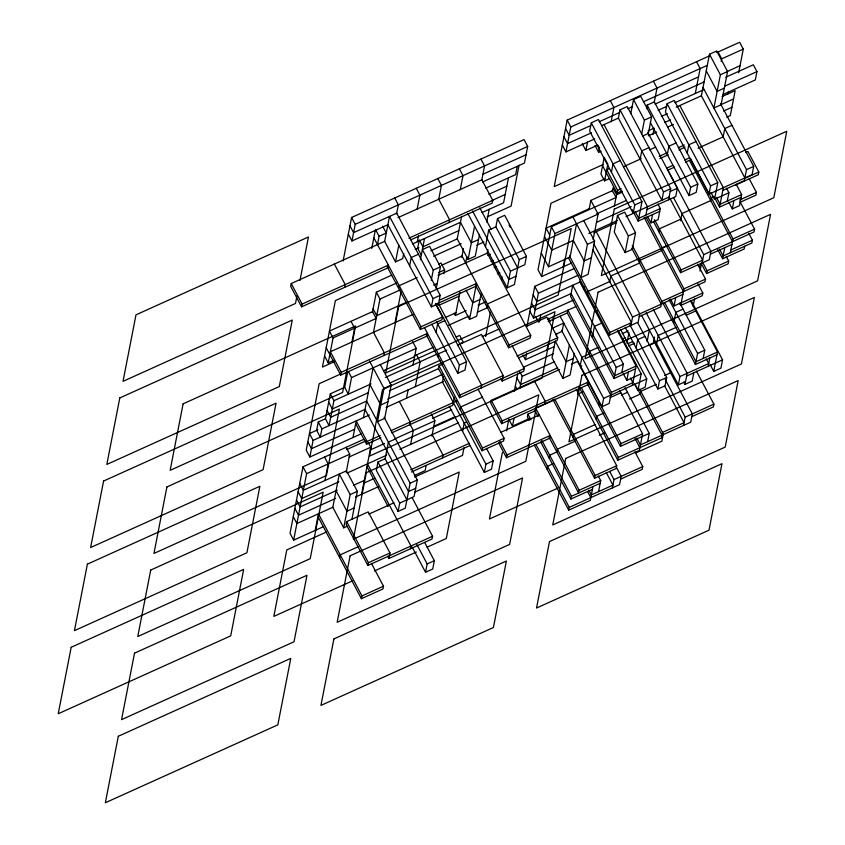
<?xml version="1.0" encoding="UTF-8"?>
<svg xmlns="http://www.w3.org/2000/svg" width="845" height="845" viewBox="0 0 845 845"><rect width="100%" height="100%" fill="white"/><g stroke="black" fill="none" stroke-linecap="round" stroke-linejoin="round"><path stroke-width="1.27" d="M349.957 225.795L353.59 232.639L396.706 213.172L440.203 295.327L438.587 303.64L431.394 306.883L433.02 298.57L389.513 216.415L384.655 241.353L291.24 283.54L290.691 286.307L301.57 306.841L387.802 267.907L388.341 265.129L302.109 304.073L301.57 306.841M296.996 295.771L295.507 303.439L123.032 381.327L135.992 314.836L308.467 236.959L299.986 280.424M364.068 439.22L302.985 466.81L290.025 533.29L293.648 540.135L323.593 526.615M343.112 260.957L351.583 217.482L524.058 139.605L527.681 146.449L524.439 163.074L482.516 182.002M293.648 540.135L306.608 473.654L302.985 466.81M361.354 433.77L309.851 457.029L313.083 440.403L309.46 433.559L317.847 429.778M334.197 360.139L328.209 362.843L333.067 337.916L329.444 331.06L372.56 311.594L376.183 318.438L333.067 337.916M431.394 306.883L387.897 224.728L351.964 240.952L355.206 224.337L351.583 217.482M318.269 422.004L316.653 430.316L320.276 437.161L321.892 428.848L318.269 422.004L325.452 418.761L330.31 393.833L344.686 387.337L347.675 372.001M344.686 287.374L345.225 284.607L334.356 264.062M330.31 393.833L333.944 400.678L329.075 425.605L325.452 418.761M341.243 372.296L427.475 333.363L426.936 336.13L340.704 375.074L341.243 372.296L330.363 351.763L413.015 314.446M315.206 530.396L318.449 513.781L361.945 595.936L361.406 598.704L382.965 588.965L383.503 586.198L371.42 563.383M324.924 480.541L328.166 463.916L324.543 457.071M351.879 342.236L354.625 328.177L351.002 321.332M371.768 248.43L375.233 230.622M348.531 371.863L351.552 377.567L348.309 394.182L344.686 387.337M377.472 244.596L379.088 236.283L375.465 229.439M343.693 527.829L332.824 507.285L339.299 474.045L350.179 494.589L343.693 527.829L347.284 526.203M372.349 312.661L376.342 292.201L396.696 283.012M346.196 472.292L349.724 454.177L346.101 447.332M352.967 437.562L356.21 420.937L367.079 441.481L366.54 444.248L380.915 437.752M373.448 332.507L379.965 299.046L376.342 292.201M396.58 213.817L398.322 204.86L394.7 198.015M363.392 417.694L373.11 367.828M403.72 253.532L402.716 258.644L395.534 261.887L398.777 245.272M339.658 557.626L340.197 554.859L358.164 546.747M432.566 536.258L432.017 539.025L388.901 558.492L389.989 552.957L368.23 511.88L346.672 521.618L346.133 524.386L367.881 565.463L432.566 536.258L412.022 497.462M351.879 519.464L357.361 491.336L346.482 470.802L303.366 490.269L299.743 483.424M383.82 355.597L384.359 352.83L373.479 332.296M398.682 288.441L399.22 285.673L417.187 277.561M361.48 494.737L370.744 447.216L368.325 442.653M395.048 322.558L401.026 291.874M417.145 209.19L419.88 195.132L416.258 188.277M369.487 360.984L383.989 388.373L377.504 421.613L384.697 418.37L391.172 385.119L380.303 364.586M409.645 265.805L411.272 257.493L418.455 254.25M417.345 241.744L418.507 235.808M395.566 438.904L388.383 442.146L385.14 458.772L377.958 462.014L376.331 470.327L398.079 511.405L405.273 508.162L410.131 483.224L366.635 401.069L330.701 417.293L327.078 410.448M420.387 259.806L424.539 238.501M438.703 199.452L441.439 185.393L437.816 178.548M367.881 565.463L368.42 562.696L346.672 521.618M406.508 398.217L408.124 389.915M412.994 364.977L416.226 348.362L412.603 341.517M435.883 304.464L442.526 317.012L441.988 319.78L420.43 329.518L420.968 326.751L373.849 237.751M431.256 280.35L433.253 270.115L422.373 249.581L429.566 246.339L440.435 266.872L436.2 288.61M415.317 386.661L420.176 361.734L416.553 354.889M409.656 424.771L410.195 422.004L399.326 401.47M449.075 222.552L449.614 219.785L438.745 199.24M410.585 444.576L413.321 430.517L409.698 423.672M443.889 273.674L444.639 269.84L441.016 262.996L438.618 264.084M460.261 189.724L462.997 175.654L459.374 168.81M398.079 511.405L399.706 503.092L377.958 462.014M436.031 332.212L437.647 323.899L444.829 320.656M479.527 234.456L475.291 256.193L468.098 259.436L457.229 238.892L461.623 216.341M437.816 356.664L438.354 353.897L446.741 350.115M478.112 389.207L504.095 438.27L503.557 441.037L481.999 450.776L438.492 368.621L439.03 365.853L442.632 364.227M384.084 417.219L417.314 479.981L414.071 496.606L399.706 503.092M461.75 257.524L463.493 248.578M426.155 465.532L425.162 470.644L414.377 475.513M431.89 436.126L434.879 420.778L431.256 413.934M443.435 376.881L442.442 381.993L485.938 464.148L484.322 472.461L491.505 469.218L493.131 460.905L486.477 448.357M466.176 310.643L455.402 315.512L459.933 292.286M465.616 263.091L466.862 256.7M481.787 180.165L484.565 165.916L480.932 159.071M410.459 548.764L411.008 545.986L367.501 463.842M468.098 259.436L474.584 226.196M486.72 222.077L489.213 209.296M435.766 303.545L466.577 361.734L464.961 370.047L457.779 373.289L459.395 364.977L436.432 321.618M442.516 457.937L443.055 455.17L432.186 434.626M454.314 397.425L452.772 405.304L391.689 432.893M481.185 293.173L476.707 316.188L469.514 319.431L476.538 283.413L439.411 300.186M398.016 217.63L481.861 179.774L492.73 200.307L492.191 203.085L410.754 239.853M485.452 246.729L488.695 230.104L495.888 226.861L497.504 218.549L504.687 215.306L526.435 256.384L524.819 264.696L510.443 271.182L507.211 287.807L514.394 284.564L519.252 259.626L497.504 218.549M487.174 253.352L487.924 249.518M424.686 542.458L434.351 560.71L432.724 569.023L425.542 572.266L427.158 563.953L416.891 544.56M512.154 345.721L524.238 368.536L459.564 397.741L460.102 394.974L424.454 327.659M460.24 409.698L460.789 406.931L482.347 397.192M508.447 177.873L503.588 202.8L482.03 212.539M462.574 431.383L464.19 423.07L466.588 421.993M486.868 306.724L487.407 303.957L508.965 294.218M517.256 166.317L515.63 174.63L485.685 188.15M463.989 447.734L462.5 455.402L414.589 477.045M485.674 336.5L490.406 312.206M519.073 165.176L511.098 206.085L487.142 216.901M501.761 279.42L502.226 277.044M481.122 388.013L481.661 385.236L438.164 303.08M559.559 369.529L491.294 400.361L490.755 403.128L501.624 423.672L587.866 384.728L588.405 381.951L502.162 420.894L501.624 423.672M481.999 450.776L482.537 448.008L439.03 365.853M524.238 368.536L523.699 371.314L502.141 381.042L503.219 375.507L481.47 334.43L457.515 345.246M438.111 275.322L487.216 253.141L530.723 335.296L530.174 338.063L508.616 347.802L509.155 345.035L462.035 256.035L441.671 265.224M502.374 452.561L489.413 519.041L557.689 488.209M506.609 430.823L508.848 419.31L512.482 426.165L529.245 418.592M514.341 391.182L517.879 373.015M527.048 325.98L534.769 286.349L574.294 268.499M709.705 55.77L567.175 120.138L554.214 186.618L603.319 164.448M512.482 426.165L513.971 418.486M519.886 388.172L522.199 376.3L519.781 371.737M554.183 346.693L525.442 359.674L526.688 353.284M573.058 300.271L533.533 318.121L538.402 293.194L534.769 286.349M571.579 263.048L541.634 276.568L551.362 226.703L616.037 197.498L612.414 190.653L590.856 200.392L589.102 209.338M594.679 138.929L565.939 151.91L570.797 126.982L567.175 120.138M507.042 454.969L550.158 435.502L549.62 438.27L506.504 457.736L507.042 454.969L499.786 441.28M576.543 223.819L570.058 257.06L548.5 266.798L554.985 233.547L551.362 226.703M539.332 321.998L540.726 314.879M538.138 416.596L535.117 410.881L527.935 414.134L527.396 416.902L529.202 420.324M535.033 411.314L535.783 407.48M547 349.936L548.247 343.545M552.778 320.255L553.475 316.695M563.192 266.83L564.692 259.161M597.848 145.076L585.881 150.484L587.497 142.171M659.744 211.345L638.176 221.084L641.957 201.691L598.461 119.536L591.278 122.789L589.652 131.091L633.159 213.246L669.082 197.022M556.263 336.046L556.76 333.479M544.75 404.195L545.289 401.428L534.41 380.884M526.467 326.371L546.831 317.171L557.7 337.715L557.161 340.482L518.841 357.794M610.808 395.133L567.312 312.977L567.851 310.21L611.347 392.365L609.192 403.445L601.999 406.688L561.524 330.237M601.027 151.223L598.63 152.311L599.559 147.558M621.772 372.497L623.399 364.184L579.892 282.029L580.357 279.653M611.136 121.754L613.914 107.505L610.291 100.661M572.921 216.975L587.412 244.353L580.938 277.593L588.12 274.35L594.605 241.11L583.726 220.577M574.325 353.337L570.079 375.074L562.897 378.317L569.382 345.077M546.979 469.059L547.518 466.292L553.507 463.588M549.144 457.979L549.683 455.212L556.866 451.959L557.404 449.191L575.371 441.079M583.525 288.874L583.979 286.508M593.116 239.653L598.102 214.081L590.856 200.392M604.576 180.841L607.819 164.215L604.196 157.371L600.953 173.996L604.576 180.841L609.372 178.675M620.019 109.808L663.515 191.963L661.899 200.265L618.403 118.11L620.019 109.808L627.212 106.554L670.708 188.71L668.543 199.79M587.645 294.06L588.183 291.293L609.741 281.554M611.41 172.169L613.026 163.856L620.209 160.613M612.202 191.72L612.952 187.886L616.575 194.73L614.294 206.455M580.251 365.61L581.878 357.298L589.06 354.055L589.599 351.288L597.985 347.496M581.149 368.262L581.656 365.705M630.793 113.621L633.528 99.552L640.721 96.309L651.59 116.842L648.358 133.468L642.369 136.172M577.653 394.393L578.899 388.003M610.555 225.626L611.093 222.858M621.867 190.907L617.072 193.072L617.611 190.294L606.742 169.76L609.139 168.673M572.857 437.161L573.396 434.393L594.954 424.655M592.303 337.43L594.457 326.35L601.64 323.107M617.494 215.422L614.262 232.048L625.131 252.592L632.324 249.338L635.556 232.724L624.687 212.179L617.494 215.422L628.374 235.966L625.131 252.592M609.668 281.955L610.829 276.019L639.57 263.038L640.109 260.26L661.667 250.532L662.205 247.754L667.001 245.599M646.457 108.699L647.143 105.129L654.336 101.886L697.833 184.041L696.217 192.354L689.024 195.596L650.365 122.578M641.661 134.154L644.408 120.096L633.528 99.552M592.989 486.551L590.285 500.398L568.727 510.137L569.266 507.37L536.036 444.607M592.451 489.318L570.893 499.057L571.431 496.29L541.825 440.372M640.151 159.187L641.767 150.885L648.96 147.632M654.252 102.287L657.03 88.038L653.407 81.194M553.623 400.002L535.656 408.114L579.152 490.269L578.614 493.036L549.018 437.129M596.264 231.688L639.76 313.844L638.144 322.156L609.393 335.138L609.932 332.37L569.456 255.919M633.159 213.246L634.775 204.934L591.278 122.789M596.042 419.12L596.581 416.342L603.763 413.099M598.735 405.262L599.274 402.495M652.931 134.524L654.178 128.123L648.189 130.827M601.999 406.688L603.626 398.375L560.119 316.22M726.489 188.181L728.908 192.744L714.532 199.24L717.775 182.615L674.268 100.46L667.085 103.713L665.469 112.015L708.966 194.17L752.082 174.704L753.698 166.391L720.479 103.639M576.227 389.281L616.713 465.732L616.163 468.5L594.605 478.238L595.144 475.471L554.669 399.02M614.051 378.507L616.206 367.427L572.709 285.272L570.555 296.352L614.051 378.507L635.609 368.779M645.907 215.074L647.523 206.761L604.027 124.606M626.958 343.176L628.997 332.74M598.556 491.61L600.711 480.53L598.302 475.967M630.951 325.399L632.578 317.097L593.908 244.068M657.864 204.015L660.283 208.578L658.118 219.658L650.935 222.9L652.551 214.598M667.275 154.519L668.891 146.206L676.084 142.963M618.213 330.479L641.175 373.839L626.8 380.334L628.416 372.022M636.127 347.96L637.743 339.648L644.925 336.405M658.804 231.614L659.343 228.847L680.901 219.108M612.393 487.892L614.009 479.58L609.784 471.594M619.628 390.474L642.591 433.834L639.348 450.459L617.79 460.198L618.329 457.42L581.476 387.823M625.068 387.718L649.235 433.358L620.484 446.34L621.022 443.572L577.526 361.417L571.537 364.121M632.366 385.394L636.148 366.001L617.42 330.638M695.287 93.499L700.156 68.572L696.523 61.717M647.112 341.581L649.351 330.078M620.758 329.846L646.742 378.909L645.115 387.221L637.933 390.464L641.175 373.839M647.745 132.327L677.352 188.234L675.736 196.547L646.985 209.528M687.217 153.093L688.833 144.791L696.026 141.537M744.899 177.946L701.403 95.791L709.494 54.238L716.687 50.996L727.556 71.529L721.081 104.78L713.888 108.023L720.373 74.782L709.494 54.238M654.548 337.06L653.301 343.45L649.71 345.077M632.261 245.43L661.857 301.338L660.779 306.883L639.221 316.621M656.607 343.767L658.223 335.454L676.19 327.342M680.595 220.693L681.978 213.563L710.729 200.582L711.268 197.814L713.666 196.737M689.024 195.596L690.65 187.284L647.143 105.129M721.207 61.389L721.714 58.833L718.081 51.989M634.901 451.769L642.749 466.598L642.211 469.376L620.652 479.104M647.608 441.671L649.235 433.358M637.679 322.716L666.684 377.483L665.057 385.795L657.875 389.038L659.491 380.725L629.895 324.818M697.981 283.825L702.818 292.951L674.067 305.932L675.694 297.62M667.423 169.243L710.92 251.398L709.293 259.711L680.552 272.692L681.091 269.914L654.505 219.711M673.676 323.424L675.831 312.344L683.024 309.101M702.818 292.951L702.279 295.718L680.721 305.457L683.954 288.832L645.897 216.954M727.978 93.89L728.443 91.524M639.57 389.049L662.522 432.408L661.445 437.953L618.329 457.42M708.966 194.17L710.582 185.868L667.085 103.713M663.378 433.485L661.888 441.164L635.535 453.057M693.175 306.091L694.674 298.412M699.998 271.108L701.614 262.795M738.646 72.839L743.273 49.094L739.65 42.25L716.887 52.527M685.538 381.602L678.355 384.845L679.971 376.532L646.14 312.639M702.111 262.953L703.727 254.641L673.528 197.593M693.808 372.814L692.182 381.127L684.999 384.369L687.154 373.289L653.322 309.386M697.664 264.263L705.522 279.103L704.973 281.871L661.857 301.338M726.277 256.489L728.696 261.052L728.158 263.82L706.6 273.558L707.138 270.791L702.913 262.806M741.118 197.339L719.56 207.078L723.341 187.685L679.834 105.53M683.542 425.447L685.168 417.134L665.226 379.479M716.982 354.763L695.424 364.501L697.579 353.421L669.187 299.795M727.281 201.057L728.908 192.744M725.77 77.212L753.317 64.769L756.951 71.614L755.324 79.926L722.993 94.524M703.146 358.491L704.772 350.179L680.003 303.397M744.688 246.254L744.149 249.021L722.591 258.76L724.746 247.68M736.217 184.305L741.656 194.572L739.491 205.652L732.309 208.895L733.925 200.582M708.173 366.318L709.8 358.016M730.312 252.739L733.016 238.892L690.724 159.018M703.019 87.479L746.515 169.634L744.361 180.714L722.792 190.452M691.136 300.503L722.549 359.833L720.933 368.145L713.74 371.388L717.521 351.995L690.333 300.651M745.543 152.554L747.931 151.477L758.81 172.01L758.271 174.788L735.509 185.055M696.386 371.061L713.909 404.153L713.37 406.92L691.812 416.659M749.177 178.707L756.433 192.396L755.895 195.163L740.315 202.198M748.786 233.389L752.42 240.233L751.87 243.011L723.13 255.993L719.507 249.138M740.072 201.775L754.574 229.153L754.036 231.931L703.727 254.641M355.206 224.337L527.681 146.449M570.797 126.982L707.339 65.319M721.714 58.833L743.273 49.094M482.939 174.228L526.055 154.762M590.739 125.556L569.181 135.285L565.548 128.44M599.116 121.764L619.48 112.575M627.867 108.783L632.651 106.628M643.436 101.759L698.53 76.874M601.629 125.683L618.403 118.11M591.511 132.781L567.555 143.597L563.932 136.753M654.991 104.115L704.096 81.944M726.858 71.667L740.03 65.72M720.373 74.782L727.556 71.529M379.088 236.283L386.281 233.04L382.648 226.196M658.16 110.262L666.547 106.481M674.933 102.689L703.674 89.718M644.408 120.096L651.59 116.842M676.243 107.157L701.403 95.791M724.609 86.222L756.951 71.614M488.864 194.297L506.831 186.185M661.329 116.409L667.318 113.705M724.323 88.155L717.13 91.397L706.262 70.864M492.033 200.445L505.204 194.498M664.508 122.557L670.497 119.853M722 96.594L735.171 90.647L730.312 115.585L726.721 117.201M408.895 238.174L492.73 200.307M648.305 135.834L656.692 132.042M667.476 127.172L673.454 124.468M412.561 243.909L460.472 222.277L471.341 242.811L478.534 239.568M720.373 104.907L733.544 98.96M415.275 249.359L418.866 247.733M458.846 230.59L422.912 246.814L419.289 239.969L417.673 248.272L421.296 255.127M723.542 111.054L731.928 107.273M649.615 149.861L655.604 147.157M430.876 250.796L457.229 238.892M623.378 166.761L641.344 158.649M391.679 275.174L335.38 300.588L322.42 367.079L334.398 361.671M433.591 256.246L461.138 243.804M604.872 178.897L550.972 203.244L538.011 269.724L541.634 276.568M659.184 156.367L667.571 152.586M678.345 147.717L684.334 145.013M731.95 125.313L724.767 128.556L723.151 136.869L697.991 148.234M659.839 158.596L668.226 154.815M679 149.945L684.989 147.241M476.749 245.24L483.931 241.997M433.253 270.115L440.435 266.872M617.611 190.294L621.212 188.678M666.726 168.123L672.715 165.419M684.682 160.011L689.478 157.846M379.965 299.046L400.329 289.856M438.65 272.544L444.639 269.84M667.381 170.352L674.563 167.109M685.348 162.24L691.337 159.536M616.575 194.73L622.564 192.026M589.229 208.704L546.113 228.171L549.736 235.016M487.882 255.37L490.269 254.292M433.601 285.114L437.192 283.497M491.051 261.517L493.448 260.44M596.454 213.922L626.388 200.402M554.985 233.547L598.102 214.081M406.667 302.151L376.722 315.671L373.099 308.826M494.219 267.664L496.617 266.587M634.775 204.934L641.957 201.691M663.515 191.963L670.708 188.71M596.486 222.393L631.215 206.708M433.02 298.57L440.203 295.327M519.252 259.626L526.435 256.384M670.169 191.488L677.352 188.234M497.388 273.812L499.786 272.734M690.65 187.284L697.833 184.041M588.87 233.41L617.621 220.429M625.997 216.637L634.384 212.856M435.27 304.58L475.999 286.191M593.866 232.776L616.628 222.499M438.819 305.32L459.184 296.12M660.283 208.578L638.725 218.316L635.091 211.472M710.582 185.868L717.775 182.615M746.515 169.634L753.698 166.391M516.01 276.252L508.827 279.494L472.577 211.039M587.412 244.353L594.605 241.11M744.434 178.506L758.81 172.01M479.939 299.563L472.756 302.806L466.113 290.257M420.968 326.751L442.526 317.012M445.157 317.604L455.941 312.745M628.374 235.966L635.556 232.724M478.154 305.235L485.347 301.992M591.363 257.736L584.18 260.978L573.301 240.434L551.743 250.173L544.497 236.484M340.736 373.965L319.178 383.704L306.217 450.184L309.851 457.029M448.537 325.283L468.901 316.093M477.277 312.301L488.061 307.443M741.656 194.572L720.098 204.3L716.476 197.455M739.66 199.969L756.433 192.396M351.552 377.567L416.226 348.362M538.402 293.194L577.927 275.343M414.156 355.967L433.316 347.316M456.078 337.039L459.669 335.423L463.292 342.267L459.701 343.883M383.472 370.733L414.61 356.664M579.892 282.029L536.776 301.507L533.153 294.651M333.944 400.678L371.071 383.905M385.447 377.419L436.939 354.161M482.125 336.659L498.899 329.085M368.251 392.756L332.317 408.991L328.694 402.135M389.809 383.028L440.118 360.308M383.989 388.373L391.172 385.119M389.387 390.791L438.492 368.621M547.486 319.399L576.237 306.418M548.141 321.628L567.312 312.977M733.016 238.892L754.574 229.153M459.395 364.977L466.577 361.734M321.892 428.848L365.008 409.381L408.505 491.536L415.698 488.294M387.77 399.104L442.864 374.229M509.155 345.035L530.723 335.296M710.381 254.165L731.939 244.437M387.929 401.745L380.746 404.987L369.867 384.454M681.091 269.914L702.649 260.186L670.032 198.564M551.774 328.483L563.752 323.065L562.126 331.377L556.137 334.081M730.862 249.972L752.42 240.233M595.049 311.647L597.447 310.559M313.083 440.403L369.381 414.99M386.144 407.417L443.636 381.454M698.752 266.249L701.149 265.172M354.583 429.249L311.467 448.716L307.844 441.872M516.982 356.104L557.7 337.715M707.138 270.791L728.696 261.052M683.954 288.832L705.522 279.103M460.102 394.974L503.219 375.507M632.578 317.097L682.876 294.377M523.361 367.29L553.306 353.77M346.756 449.561L365.917 440.91M367.079 441.481L380.25 435.524M391.034 430.654L456.913 400.91M609.932 332.37L631.49 322.632L592.831 249.602M306.608 473.654L349.724 454.177M522.199 376.3L554.542 361.692M432.577 418.391L451.737 409.74M349.186 456.955L370.744 447.216M622.269 333.638L628.257 330.934M370.205 449.984L384.581 443.498M395.354 438.629L434.879 420.778M573.322 358.449L566.139 361.692L555.26 341.158L552.028 357.773L562.897 378.317M557.711 367.839L520.583 384.612L516.95 377.757M622.596 338.908L624.994 337.831M433.802 426.324L455.36 416.585M686.193 315.248L695.773 310.918M627.951 343.704L632.747 341.538M347.147 473.031L386.672 455.18M399.843 449.234L458.529 422.732M628.606 345.932L634.595 343.228M338.877 481.819L301.749 498.582L298.127 491.737M337.261 490.132L300.123 506.894L296.5 500.05M353.485 485.326L364.269 480.456M616.206 367.427L623.399 364.184M363.72 483.224L374.504 478.365M335.634 498.434L298.507 515.207L294.884 508.363M350.179 494.589L357.361 491.336M636.148 366.001L614.59 375.74L571.093 293.585L535.16 309.809L531.537 302.964M577.695 394.182L582.49 392.017M410.723 469.767L469.408 443.266M332.824 507.285L296.891 523.52L293.268 516.665M355.576 497.008L378.328 486.741M411.378 472.006L470.063 445.495M500.958 432.27L539.279 414.958M482.537 448.008L504.095 438.27M354.118 507.961L346.936 511.204L336.056 490.67M410.131 483.224L417.314 479.981M611.347 392.365L632.905 382.627L630.486 378.064M697.579 353.421L704.772 350.179M603.626 398.375L646.742 378.909M610.058 397.625L620.843 392.756M621.497 394.985L627.486 392.281M664.614 375.518L670.603 372.814M717.521 351.995L695.963 361.734L664.55 302.394M659.491 380.725L666.684 377.483M326.307 532.065L286.782 549.915L273.822 616.396L352.872 580.695M414.937 492.043L459.257 472.028L446.297 538.508L427.137 547.169M368.895 514.109L394.045 502.754M656.343 384.306L640.774 391.33L640.235 394.108L629.462 398.977M485.938 464.148L493.131 460.905M679.971 376.532L708.712 363.551L706.304 358.988M686.615 376.057L722.549 359.833M599.443 435.259L604.238 433.094M621.022 443.572L642.591 433.834M685.168 417.134L713.909 404.153M368.42 562.696L389.989 552.957M662.522 432.408L684.08 422.68L664.751 386.165M374.43 570.966L416.353 552.038M595.144 475.471L616.713 465.732M579.152 490.269L600.711 480.53M571.431 496.29L600.172 483.308M427.158 563.953L434.351 560.71M614.009 479.58L642.749 466.598M361.945 595.936L383.503 586.198M569.266 507.37L619.575 484.65L621.191 476.337L616.364 467.211M728.686 202.05L732.309 208.895M714.12 196.8L719.56 207.078M710.909 192.396L714.532 199.24M689.583 160.645L732.478 241.659M717.754 249.634L722.591 258.76M701.16 263.291L706.6 273.558M653.365 221.348L680.552 272.692M647.914 217.197L650.935 222.9M644.154 217.44L683.415 291.609M598.302 145.773L599.517 148.055M632.144 209.676L638.176 221.084M679.507 303.175L680.721 305.457M595.007 145.456L598.63 152.311M710.117 364.544L713.74 371.388M602.58 165.683L617.072 193.072M670.444 299.088L674.067 305.932M582.247 143.639L585.881 150.484M662.797 302.89L695.424 364.501M631.711 248.198L661.318 304.115M562.316 145.065L565.939 151.91M683.795 382.088L684.999 384.369M641.503 315.238L678.355 384.845M653.681 340.862L692.351 413.892L690.735 422.204L640.425 444.914L636.803 438.069M625.247 327.427L657.875 389.038M568.315 257.545L609.393 335.138M635.408 384.971L661.984 435.186M634.31 383.619L637.933 390.464M623.177 373.49L626.8 380.334M541.254 253.099L548.5 266.798M635.049 438.555L639.887 447.692M509.06 224.992L510.274 227.273M587.264 383.588L620.484 446.34M548.236 318.164L550.042 321.586M495.888 226.861L517.636 267.939M579.121 387.168L617.79 460.198M479.759 207.785L491.241 229.47M535.476 316.347L538.497 322.051M488.695 230.104L510.443 271.182M529.91 311.277L533.533 318.121M606.277 472.577L612.931 485.125L591.373 494.864L588.954 490.301M467.94 213.637L507.211 287.807M552.926 399.505L594.605 478.238M523.023 355.111L525.442 359.674M587.803 491.927L590.824 497.631M475.386 285.05L508.616 347.802M515.334 386.07L517.151 389.492M527.935 414.134L530.956 419.838M540.684 441.998L570.893 499.057M458.645 298.887L469.514 319.431M500.927 378.761L502.141 381.042M534.293 445.093L568.727 510.137M454.198 313.231L455.402 315.512M491.294 400.361L502.162 420.894M498.645 442.907L506.504 457.736M431.795 324.226L457.779 373.289M384.655 241.353L395.534 261.887M426.334 334.99L459.564 397.741M387.2 266.767L420.43 329.518M449.276 406.287L484.322 472.461M348.341 234.107L351.964 240.952M385.14 458.772L406.889 499.849M326.202 347.686L340.704 375.074M291.24 283.54L302.109 304.073M324.586 355.998L328.209 362.843M355.661 423.704L366.54 444.248M412.254 547.169L425.542 572.266M366.962 466.609L388.108 506.546M387.697 556.211L388.901 558.492M317.91 516.548L361.406 598.704M71.191 647.27L58.231 713.75L230.706 635.862L243.666 569.382L71.191 647.27M87.394 564.154L74.434 630.645L246.909 552.757L259.869 486.276L87.394 564.154M103.586 481.048L90.626 547.539L263.101 469.651L276.061 403.171L103.586 481.048M119.789 397.942L106.829 464.433L279.304 386.545L292.264 320.065L119.789 397.942M118.311 736.27L105.35 802.75L277.825 724.862L290.786 658.382L118.311 736.27M134.513 653.164L121.553 719.644L294.028 641.756L306.988 575.276L134.513 653.164M150.716 570.058L137.756 636.538L310.231 558.651L323.191 492.17L150.716 570.058M166.909 486.942L153.959 553.433L326.423 475.545L339.384 409.064L166.909 486.942M183.112 403.836L170.151 470.327L342.626 392.439L355.587 325.959L183.112 403.836M333.902 638.915L320.942 705.395L493.417 627.518L506.377 561.027L333.902 638.915M350.105 555.809L337.144 622.29L509.619 544.412L522.58 477.921L350.105 555.809M366.308 472.704L353.347 539.184L525.822 461.296L538.783 394.816L366.308 472.704M382.5 389.598L369.55 456.078L542.015 378.19L554.975 311.71L382.5 389.598M398.703 306.492L385.742 372.972L558.218 295.085L571.178 228.604L398.703 306.492M549.493 541.56L536.533 608.041L709.008 530.164L721.968 463.673L549.493 541.56M565.696 458.455L552.736 524.935L725.211 447.058L738.171 380.567L565.696 458.455M581.899 375.349L568.938 441.829L741.414 363.952L754.374 297.461L581.899 375.349M598.091 292.243L585.131 358.724L757.606 280.846L770.566 214.355L598.091 292.243M614.294 209.137L601.334 275.618L773.809 197.73L786.769 131.25L614.294 209.137"/></g></svg>
